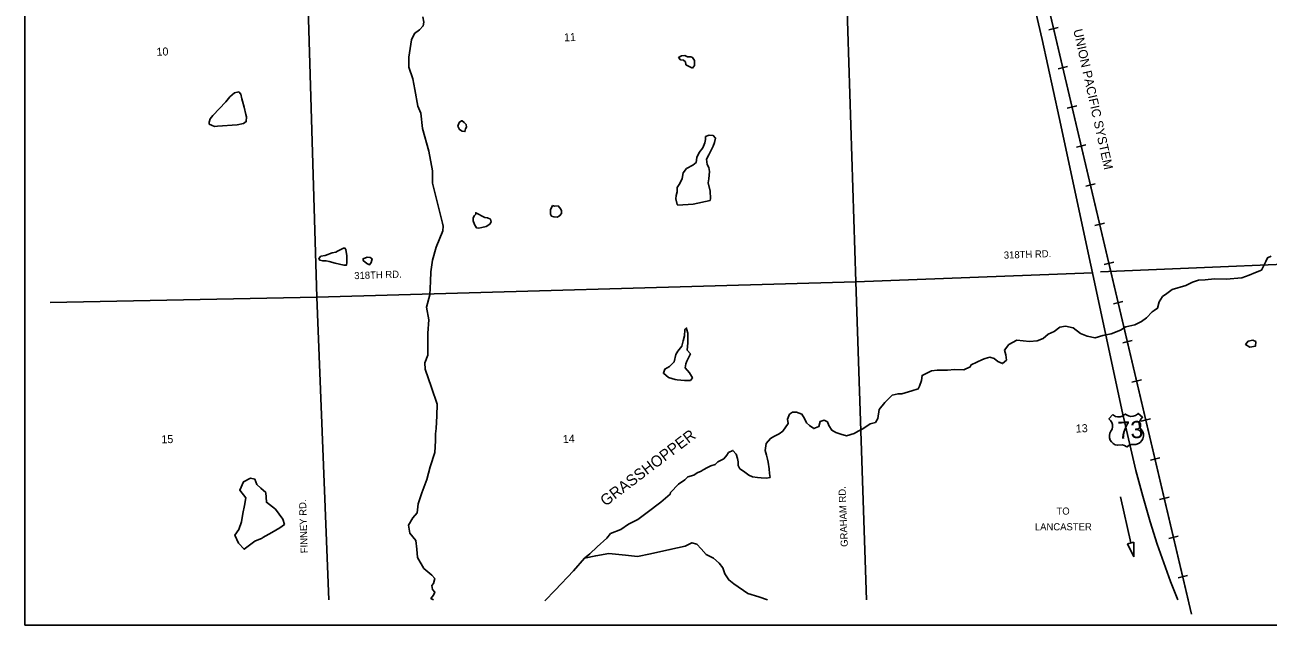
# Model space of a CAD drawing. Extents: x 139.38 to 143.89, y 78.84 to 82.78.
# Drawn here: x 139.379 to 141.709, y 78.9 to 80.024 of the extents above; entities that cross this region are included whole.
import ezdxf

# ---------------------------------------------------------------- set-up
doc = ezdxf.new("R2010")
doc.units = 0
for name, color, linetype in [('PL City Destination', 7, 'Continuous'), ('PL City Lakes', 7, 'Continuous'), ('PL City Local Rd Street Names', 7, 'Continuous'), ('PL City Local Roads', 7, 'Continuous'), ('PL City Map Border', 7, 'Continuous'), ('PL City Railroads', 7, 'Continuous'), ('PL City River and Creek Text', 7, 'Continuous'), ('PL City Rivers', 7, 'Continuous'), ('PL City Section Lines', 7, 'Continuous'), ('PL City US Highway', 7, 'Continuous'), ('PL City US Shields', 7, 'Continuous')]:
    doc.layers.add(name, color=color, linetype=linetype)

msp = doc.modelspace()

# ---------------------------------------------------------------- linework, layer by layer
at = {"layer": 'PL City Destination'}
msp.add_line((141.4515, 79.0534), (141.4323, 79.1399), dxfattribs=at)
for points in [[(141.4576, 79.0548), (141.4457, 79.0519)], [(141.4457, 79.0519), (141.4572, 79.0277)], [(141.4572, 79.0277), (141.4576, 79.0548)]]:
    msp.add_lwpolyline(points, dxfattribs=at)
at = {"layer": 'PL City Lakes'}
for points in [[(140.6304, 79.9423), (140.6339, 79.9473), (140.6337, 79.9569), (140.6303, 79.9624), (140.6271, 79.9636), (140.6223, 79.9635), (140.6207, 79.9641), (140.6158, 79.9661), (140.6094, 79.9659), (140.6042, 79.9623), (140.6075, 79.9582), (140.6134, 79.9577), (140.6172, 79.9544), (140.6179, 79.9489), (140.6249, 79.9449)], [(139.7866, 79.881), (139.7854, 79.8851), (139.7836, 79.894), (139.7797, 79.898), (139.7718, 79.8964), (139.7676, 79.8928), (139.7629, 79.8886), (139.7557, 79.8794), (139.7308, 79.8538), (139.7262, 79.8475), (139.7242, 79.8412), (139.7243, 79.8378), (139.7286, 79.8358), (139.7341, 79.8332), (139.7399, 79.8341), (139.7767, 79.8365), (139.7889, 79.8389), (139.7936, 79.8425), (139.7944, 79.8515), (139.7932, 79.8556), (139.7901, 79.8693)], [(140.1971, 79.8437), (140.1929, 79.8408), (140.1904, 79.8338), (140.1933, 79.8277), (140.1982, 79.8244), (140.2035, 79.8238), (140.205, 79.8287), (140.2065, 79.8322), (140.2058, 79.837), (140.2025, 79.8411), (140.1987, 79.8437)], [(140.6312, 79.6876), (140.6631, 79.6948), (140.664, 79.6983), (140.6631, 79.712), (140.6595, 79.7278), (140.6608, 79.7354), (140.662, 79.7493), (140.6608, 79.7568), (140.6579, 79.7623), (140.6566, 79.7719), (140.6606, 79.7803), (140.6647, 79.788), (140.6692, 79.7964), (140.6717, 79.8034), (140.6731, 79.8117), (140.6692, 79.8164), (140.6681, 79.8164), (140.6612, 79.8169), (140.6548, 79.8146), (140.6545, 79.8091), (140.6536, 79.8029), (140.6496, 79.7931), (140.6429, 79.7846), (140.6383, 79.7755), (140.637, 79.7658), (140.6307, 79.7608), (140.6192, 79.755), (140.6125, 79.7465), (140.6106, 79.7361), (140.6066, 79.7263), (140.6015, 79.7192), (140.6017, 79.711), (140.5993, 79.704), (140.5989, 79.6978), (140.6014, 79.6875), (140.603, 79.6861)], [(140.3676, 79.6856), (140.3641, 79.6772), (140.3638, 79.669), (140.366, 79.6656), (140.3703, 79.6643), (140.3768, 79.6638), (140.381, 79.666), (140.3846, 79.6702), (140.3845, 79.6751), (140.3833, 79.6785), (140.3811, 79.6819), (140.3783, 79.6846), (140.3714, 79.6844)], [(140.224, 79.6691), (140.2213, 79.6669), (140.2188, 79.662), (140.219, 79.6565), (140.2213, 79.6497), (140.2252, 79.6436), (140.23, 79.643), (140.2353, 79.6439), (140.2433, 79.6462), (140.2501, 79.6505), (140.2527, 79.6547), (140.2514, 79.6595), (140.246, 79.6621), (140.2407, 79.6627), (140.2239, 79.6719)], [(139.9803, 79.6028), (139.9786, 79.6055), (139.976, 79.6054), (139.9696, 79.6025), (139.9649, 79.5996), (139.9617, 79.5981), (139.9549, 79.5965), (139.9416, 79.592), (139.9337, 79.5904), (139.9301, 79.5862), (139.9318, 79.5828), (139.9371, 79.5815), (139.9435, 79.5817), (139.9494, 79.5805), (139.9602, 79.5774), (139.9769, 79.5737), (139.9817, 79.5738), (139.9821, 79.5787), (139.9822, 79.5911)], [(140.0202, 79.5887), (140.0128, 79.5858), (140.0129, 79.5823), (140.02, 79.577), (140.0249, 79.5744), (140.028, 79.5786), (140.0299, 79.5856), (140.0261, 79.5882)], [(140.6166, 79.4539), (140.6156, 79.4525), (140.6153, 79.4415), (140.613, 79.4317), (140.61, 79.422), (140.6028, 79.4128), (140.5987, 79.4065), (140.5959, 79.3926), (140.5871, 79.384), (140.5782, 79.379), (140.5757, 79.3713), (140.5855, 79.3633), (140.5974, 79.3595), (140.6017, 79.3589), (140.6151, 79.3579), (140.6263, 79.3576), (140.6299, 79.3625), (140.6243, 79.372), (140.6165, 79.3814), (140.6174, 79.3891), (140.6194, 79.3939), (140.6264, 79.4079), (140.6204, 79.4147), (140.6216, 79.4285), (140.6216, 79.4465), (140.6198, 79.4526), (140.6192, 79.4561)], [(141.686, 79.4308), (141.6806, 79.4334), (141.6716, 79.4311), (141.6669, 79.4254), (141.6751, 79.4202), (141.6852, 79.4218)], [(139.8248, 79.0634), (139.8417, 79.0728), (139.8564, 79.0815), (139.8652, 79.088), (139.8623, 79.0983), (139.8484, 79.1165), (139.8315, 79.1298), (139.8304, 79.1478), (139.8211, 79.1558), (139.8135, 79.1631), (139.81, 79.1727), (139.8019, 79.1746), (139.7888, 79.168), (139.7817, 79.1526), (139.7928, 79.1377), (139.7906, 79.1238), (139.7873, 79.1086), (139.785, 79.0933), (139.7796, 79.0787), (139.7724, 79.0681), (139.7792, 79.0531), (139.7897, 79.0417), (139.8101, 79.0567), (139.8238, 79.0627)]]:
    msp.add_lwpolyline(points, close=True, dxfattribs=at)
at = {"layer": 'PL City Local Roads'}
for points in [[(140.9364, 79.5424), (140.9046, 80.5409)], [(139.9261, 79.5139), (139.896, 80.5142)], [(140.9364, 79.5424), (141.3801, 79.5596)], [(139.9261, 79.5139), (140.9364, 79.5424)], [(140.9566, 78.9469), (140.9364, 79.5424)], [(139.9488, 78.9469), (139.9261, 79.5139)]]:
    msp.add_lwpolyline(points, dxfattribs=at)
at = {"layer": 'PL City Map Border'}
msp.add_lwpolyline([(139.3788, 78.8996), (139.3788, 82.7822), (143.2614, 82.7822), (143.2614, 78.8996), (139.3788, 78.8996)], dxfattribs=at)
at = {"layer": 'PL City Railroads'}
for p, q in [((141.3156, 80.019), (141.2979, 80.0146)), ((141.3331, 79.9455), (141.3153, 79.9412)), ((141.3505, 79.8723), (141.3326, 79.8679)), ((141.3677, 79.7989), (141.35, 79.7945)), ((141.3851, 79.7257), (141.3674, 79.7213)), ((141.4025, 79.6523), (141.3846, 79.6479)), ((141.4197, 79.5791), (141.402, 79.5747)), ((141.4371, 79.5057), (141.4193, 79.5013)), ((141.4544, 79.4325), (141.4367, 79.4281)), ((141.4716, 79.3591), (141.4539, 79.3548)), ((141.4889, 79.286), (141.4712, 79.2816)), ((141.5063, 79.2126), (141.4885, 79.2082)), ((141.5234, 79.1394), (141.5057, 79.135)), ((141.5407, 79.066), (141.523, 79.0616)), ((141.558, 78.9928), (141.5403, 78.9884))]:
    msp.add_line(p, q, dxfattribs=at)
for points in [[(139.4261, 82.1221), (140.7991, 81.4707), (140.8467, 81.4448), (140.891, 81.414), (140.9314, 81.3783), (140.9678, 81.3384), (140.9994, 81.2946), (141.026, 81.2478), (141.0474, 81.1981), (141.063, 81.1464), (141.0678, 81.1245), (141.1804, 80.5528), (141.5593, 78.9469)], [(141.0679, 81.1245), (141.1804, 80.5529), (141.5657, 78.9198)]]:
    msp.add_lwpolyline(points, dxfattribs=at)
at = {"layer": 'PL City Rivers'}
for points in [[(140.1427, 79.7275), (140.1427, 79.7504), (140.1357, 79.787), (140.124, 79.8299), (140.1209, 79.858), (140.1154, 79.8712), (140.11, 79.9024), (140.1061, 79.9226), (140.0983, 79.9445), (140.0983, 79.9632), (140.1037, 79.9959), (140.1092, 80.0076), (140.1186, 80.0146), (140.1256, 80.0216), (140.1263, 80.0286), (140.1248, 80.039)], [(140.1427, 79.7275), (140.1614, 79.6521), (140.1627, 79.6466), (140.1624, 79.6377), (140.1499, 79.6076), (140.1426, 79.5832), (140.14, 79.5611), (140.1389, 79.5431), (140.138, 79.5182), (140.1318, 79.4953), (140.1357, 79.4712), (140.1342, 79.4463), (140.1338, 79.4222), (140.1338, 79.4049), (140.1283, 79.3909), (140.1292, 79.3792), (140.1409, 79.3444), (140.1514, 79.3136), (140.1509, 79.2915), (140.15, 79.268), (140.1487, 79.2576), (140.1485, 79.2445), (140.1475, 79.2231), (140.1382, 79.1959), (140.1324, 79.1722), (140.123, 79.1471), (140.1161, 79.1269), (140.1139, 79.1096), (140.1057, 79.1004), (140.098, 79.087), (140.1001, 79.0719), (140.1117, 79.0578), (140.1137, 79.0419), (140.1147, 79.0261), (140.1265, 79.0057), (140.1413, 78.993), (140.1473, 78.987), (140.1449, 78.9773), (140.1413, 78.9737), (140.1426, 78.9661), (140.147, 78.9614), (140.1445, 78.9558), (140.1399, 78.9495), (140.1446, 78.9469)], [(141.715, 79.5904), (141.7081, 79.5875), (141.7046, 79.5805), (141.6965, 79.5643), (141.6855, 79.5599), (141.6739, 79.5547), (141.6601, 79.5502), (141.6303, 79.5473), (141.6084, 79.548), (141.5914, 79.5461), (141.5786, 79.5458), (141.5675, 79.542), (141.5548, 79.5354), (141.5294, 79.5278), (141.519, 79.5206), (141.5111, 79.5148), (141.505, 79.505), (141.5016, 79.4931), (141.4953, 79.4888)], [(141.4953, 79.4888), (141.4917, 79.486), (141.4813, 79.4753), (141.4719, 79.4681), (141.4593, 79.4622), (141.4423, 79.4583), (141.4323, 79.4518), (141.4149, 79.4451), (141.399, 79.4419), (141.3847, 79.4373), (141.3697, 79.441), (141.3572, 79.4455), (141.3436, 79.4562), (141.3291, 79.4592), (141.3185, 79.4575), (141.308, 79.4496), (141.297, 79.4445), (141.2876, 79.4366), (141.276, 79.4321), (141.2621, 79.431), (141.238, 79.4331), (141.2233, 79.4251), (141.2151, 79.4145), (141.2175, 79.4056), (141.2188, 79.396), (141.2115, 79.3895), (141.2023, 79.3934), (141.1958, 79.3987), (141.1877, 79.4013), (141.1787, 79.3989), (141.1739, 79.3967), (141.1523, 79.3871), (141.1508, 79.383), (141.1387, 79.3778), (141.1211, 79.378), (141.1083, 79.3769), (141.0992, 79.3773), (141.0891, 79.377), (141.0886, 79.377)], [(141.0886, 79.377), (141.0779, 79.376), (141.0605, 79.3673), (141.0592, 79.3575), (141.0558, 79.3471), (141.0533, 79.3422), (141.0411, 79.3384), (141.0226, 79.333), (141.0156, 79.3328), (141.0045, 79.3304), (140.9905, 79.3162), (140.9802, 79.3035), (140.9775, 79.2862), (140.9729, 79.2791), (140.9633, 79.2768), (140.9492, 79.2674), (140.9408, 79.263), (140.9329, 79.2587), (140.9191, 79.2541), (140.9084, 79.2573), (140.8987, 79.2604), (140.8911, 79.2644), (140.886, 79.2732), (140.8831, 79.28), (140.8772, 79.2833), (140.8692, 79.281), (140.8669, 79.2713), (140.8573, 79.2675), (140.8492, 79.2735), (140.8437, 79.2782), (140.8403, 79.2864), (140.8352, 79.2945), (140.825, 79.2984), (140.8175, 79.2981), (140.8123, 79.2945), (140.8083, 79.2855), (140.8096, 79.2772), (140.7993, 79.2631), (140.7925, 79.2581), (140.7825, 79.253), (140.7762, 79.2493), (140.7685, 79.2394), (140.7667, 79.2263), (140.7691, 79.2181), (140.7709, 79.2105), (140.7721, 79.205), (140.7741, 79.192), (140.7743, 79.1837), (140.7756, 79.1761), (140.7687, 79.1746), (140.7591, 79.1757), (140.7521, 79.1762), (140.7425, 79.1773), (140.736, 79.1805), (140.7256, 79.1878), (140.7191, 79.1925), (140.7157, 79.1986), (140.7155, 79.2055), (140.7148, 79.2117), (140.7119, 79.2199), (140.7058, 79.2266), (140.6979, 79.2229), (140.6943, 79.218), (140.6887, 79.2109), (140.6776, 79.2051), (140.6724, 79.2001), (140.6645, 79.1978), (140.6582, 79.1949), (140.6503, 79.1905), (140.6466, 79.1876), (140.6392, 79.1847), (140.6324, 79.1803), (140.6213, 79.1772), (140.6156, 79.1716), (140.6041, 79.1636), (140.589, 79.148)], [(140.589, 79.148), (140.5881, 79.1445), (140.5709, 79.1296), (140.5453, 79.1102), (140.528, 79.0973), (140.5101, 79.0885), (140.496, 79.0784), (140.4765, 79.0709), (140.4698, 79.0625), (140.4516, 79.0461), (140.4375, 79.0332), (140.4276, 79.0247)], [(140.7709, 78.9469), (140.7548, 78.9526), (140.7338, 78.9589), (140.7077, 78.9768), (140.6984, 78.9841), (140.6911, 78.9956), (140.6871, 79.0066), (140.6799, 79.0153), (140.6695, 79.0247), (140.6559, 79.0319), (140.6465, 79.0427), (140.6383, 79.0514), (140.6291, 79.0539), (140.6165, 79.0473), (140.5878, 79.041), (140.5512, 79.033), (140.5268, 79.0282), (140.5043, 79.0303), (140.4733, 79.0336), (140.4488, 79.0294), (140.4276, 79.0247)], [(140.4276, 79.0247), (140.4069, 79.0012), (140.3726, 78.9653), (140.3537, 78.9453)]]:
    msp.add_lwpolyline(points, dxfattribs=at)
at = {"layer": 'PL City Section Lines'}
for points in [[(141.9341, 79.5837), (141.3951, 79.5614)], [(139.4261, 79.5035), (139.9261, 79.5139)]]:
    msp.add_lwpolyline(points, dxfattribs=at)
at = {"layer": 'PL City US Highway'}
msp.add_lwpolyline([(141.5397, 78.9469), (141.5263, 78.981), (141.5012, 79.0514), (141.4881, 79.0927), (141.4741, 79.1408), (141.4613, 79.1891), (141.4363, 79.2974), (141.3176, 79.8505), (141.2856, 79.996), (141.27, 80.0631)], dxfattribs=at)
at = {"layer": 'PL City US Shields'}
msp.add_lwpolyline([(141.4178, 79.2939), (141.4106, 79.2858), (141.4138, 79.2826), (141.416, 79.2793), (141.4175, 79.2751), (141.4177, 79.2707), (141.4166, 79.2664), (141.4146, 79.2627), (141.4127, 79.259), (141.4118, 79.2547), (141.412, 79.2503), (141.4133, 79.2459), (141.4155, 79.2426), (141.4188, 79.2396), (141.4225, 79.2375), (141.4267, 79.2365), (141.4355, 79.2369), (141.4397, 79.236), (141.4433, 79.2341), (141.4447, 79.2334), (141.4489, 79.2364), (141.453, 79.2377), (141.4614, 79.2381), (141.4661, 79.2394), (141.4695, 79.2418), (141.4724, 79.2452), (141.4745, 79.2486), (141.4755, 79.2532), (141.4753, 79.2575), (141.474, 79.2618), (141.4715, 79.2652), (141.4693, 79.2687), (141.4678, 79.273), (141.4676, 79.2773), (141.4688, 79.2817), (141.4707, 79.2852), (141.4739, 79.2887), (141.4653, 79.296), (141.4641, 79.2945), (141.4604, 79.292), (141.4563, 79.2907), (141.4518, 79.2905), (141.4476, 79.2915), (141.4438, 79.2935), (141.4415, 79.2949), (141.4395, 79.2933), (141.4358, 79.2909), (141.4319, 79.2896), (141.4274, 79.2894), (141.4232, 79.2904), (141.4196, 79.2925)], close=True, dxfattribs=at)

# ---------------------------------------------------------------- texts
at = {"layer": 'PL City Destination'}
for s, p in [('TO', (141.3124, 79.1065)), ('LANCASTER', (141.2719, 79.0771))]:
    msp.add_text(s, height=0.0133, rotation=360, dxfattribs=at).set_placement(p)
at = {"layer": 'PL City Local Rd Street Names'}
for s, rotation, p in [('318TH RD.', 1.962, (141.2139, 79.5858)), ('318TH RD.', 1.962, (139.9964, 79.5474)), ('GRAHAM RD.', 92.2326, (140.9214, 79.0464)), ('FINNEY RD.', 91.8716, (139.9091, 79.0344))]:
    msp.add_text(s, height=0.0133, rotation=rotation, dxfattribs=at).set_placement(p)
at = {"layer": 'PL City Railroads'}
msp.add_text('UNION PACIFIC SYSTEM', height=0.017, rotation=282.5047, dxfattribs=at).set_placement((141.3439, 80.0139))
at = {"layer": 'PL City River and Creek Text'}
msp.add_text('GRASSHOPPER', height=0.0208, rotation=37.203, dxfattribs=at).set_placement((140.4672, 79.1212))
at = {"layer": 'PL City Section Lines'}
for s, rotation, p in [('11', 1.9213, (140.3895, 79.9927)), ('10', 2.0633, (139.6258, 79.9657)), ('15', 1.9767, (139.6349, 79.2399)), ('14', 2.0239, (140.3873, 79.2404)), ('13', 2.5383, (141.3489, 79.2601))]:
    msp.add_text(s, height=0.015, rotation=rotation, dxfattribs=at).set_placement(p)
at = {"layer": 'PL City US Shields'}
msp.add_text('73', height=0.0322, rotation=2.5702, dxfattribs=at).set_placement((141.4277, 79.2481))

doc.saveas('drawing.dxf')
